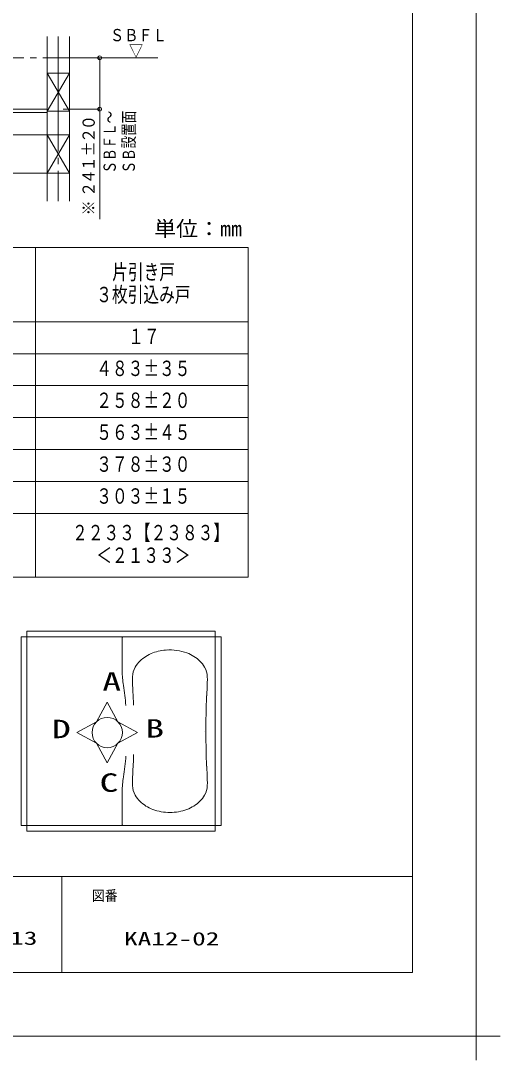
# Model space of a CAD drawing. Units: millimetres on the paper. Extents: x -305 to 305, y -152 to 152.
# Drawn here: x 47.6 to 122.7, y -152.2 to 10.6 of the extents above; entities that cross this region are included whole.
import ezdxf
from ezdxf.enums import TextEntityAlignment as Align

# ---------------------------------------------------------------- set-up
doc = ezdxf.new("R2010")
doc.units = ezdxf.units.MM
doc.linetypes.add('LONG_CHAIN', pattern=[21, 18, -1, 1, -1])
for name, color, linetype, lineweight in [('0-0_0', 7, 'Continuous', 9), ('0-1_VIEW0001', 7, 'Continuous', 9), ('0-3_1図面枠', 7, 'Continuous', 9), ('0-4_図面枠', 3, 'Continuous', 9), ('0-5_DEFPOINTS', 7, 'Continuous', 9)]:
    doc.layers.add(name, color=color, linetype=linetype, lineweight=lineweight)
doc.styles.add('ＭＳ ゴシック', font='')
doc.styles.get('ＭＳ ゴシック').set_extended_font_data('MS Gothic')

# ---------------------------------------------------------------- blocks, each defined once
blk = doc.blocks.new('_ORIGIN')
at = {"layer": '0-0_0'}
blk.add_line((0, 0), (-1, 0), dxfattribs=at)
blk.add_circle((0, 0), 0.5, dxfattribs=at)
blk = doc.blocks.new('グループ-6')
at = {"layer": '0-3_1図面枠'}
for p, q in [((4200, -2895), (4200, -3045)), ((4275, -2970), (4125, -2970))]:
    blk.add_line(p, q, dxfattribs=at)

msp = doc.modelspace()

# ---------------------------------------------------------------- linework, layer by layer
at = {"layer": '0-0_0'}
for p, q in [((-50.122, -24.925), (83.211, -24.925)), ((49.878, -24.925), (49.878, -76.591)), ((83.211, -24.925), (83.211, -76.591)), ((-50.122, -36.591), (83.211, -36.591)), ((-50.122, -41.591), (83.211, -41.591)), ((-0.122, -46.591), (83.211, -46.591)), ((-0.122, -51.591), (83.211, -51.591)), ((-0.122, -56.591), (83.211, -56.591)), ((16.545, -61.591), (83.211, -61.591)), ((-50.122, -66.591), (83.211, -66.591)), ((-50.122, -76.591), (83.211, -76.591)), ((47.604, -85.948), (47.604, -115.472)), ((48.526, -85.025), (78.051, -85.025)), ((78.973, -85.948), (78.973, -115.472)), ((61.12, -96.172), (59.438, -99.246)), ((62.801, -99.246), (61.12, -96.172)), ((59.438, -99.246), (56.365, -100.927)), ((65.874, -100.927), (62.801, -99.246)), ((56.365, -100.927), (59.438, -102.608)), ((62.801, -102.608), (65.874, -100.927)), ((59.438, -102.608), (61.12, -105.682)), ((61.119, -105.682), (62.801, -102.608)), ((53.983, -123.498), (53.983, -138.498))]:
    msp.add_line(p, q, dxfattribs=at)
at = {"layer": '0-0_0', "color": 134}
for p, q in [((78.973, -85.948), (47.604, -85.948)), ((63.473, -91.258), (63.473, -86.04)), ((78.051, -85.025), (78.051, -116.395)), ((63.473, -115.38), (63.473, -110.163))]:
    msp.add_line(p, q, dxfattribs=at)
at = {"layer": '0-0_0', "color": 2}
msp.add_line((47.604, -115.472), (78.973, -115.472), dxfattribs=at)
at = {"layer": '0-0_0'}
msp.add_lwpolyline([(48.526, -85.025), (48.526, -116.395), (78.051, -116.395)], dxfattribs=at)
msp.add_circle((61.119, -100.927), 2.377, dxfattribs=at)
at = {"layer": '0-0_0', "color": 134}
for centre, radius, start, end in [((63.602, -86.077), 0.129, 89.99999, 180), ((70.245, -93.823), 5.72, 110.20954, 134.4118), ((70.947, -95.728), 7.75, 92.85301, 110.20955), ((70.947, -95.728), 7.75, 69.79045, 94.14839), ((71.648, -93.823), 5.72, 45.5882, 69.79046), ((68.409, -92.314), 3.321, 150.75647, 178.00117), ((69.212, -92.769), 4.244, 134.41179, 150.4939), ((72.681, -92.769), 4.244, 29.5061, 45.5882), ((73.484, -92.314), 3.321, 1.99884, 29.24353), ((78.235, -91.258), 14.762, 180, 188.92998), ((83.531, -92.842), 18.453, 178.00117, 183.49228), ((58.362, -92.842), 18.453, 356.50772, 1.99884), ((18.079, -100.71), 46.132, 4.99798, 8.92998), ((-45.398, -100.71), 110.717, 2.12092, 3.49228), ((187.292, -100.71), 110.717, 176.50771, 177.1228), ((214.987, -100.71), 138.396, 177.71291, 180.13368), ((214.765, -100.71), 138.396, 180, 180.00313), ((214.987, -100.71), 138.396, 180.13368, 182.27844), ((18.079, -100.71), 46.132, 351.07002, 355.16375), ((-45.398, -100.71), 110.717, 356.50772, 358.1223), ((187.292, -100.71), 110.717, 182.84877, 183.49228), ((78.235, -110.163), 14.762, 171.07002, 180), ((83.531, -108.578), 18.453, 176.50771, 181.99884), ((58.362, -108.578), 18.453, 358.00117, 3.49228), ((68.409, -109.106), 3.321, 181.99883, 209.24353), ((73.484, -109.106), 3.321, 330.75647, 358.00116), ((69.212, -108.652), 4.244, 209.5061, 225.5882), ((70.245, -107.597), 5.72, 225.5882, 249.79046), ((71.648, -107.597), 5.72, 290.20954, 314.4118), ((72.681, -108.652), 4.244, 314.4118, 330.4939), ((70.947, -105.692), 7.75, 249.79046, 270.00001), ((70.947, -105.692), 7.75, 270, 290.20954), ((63.602, -115.343), 0.129, 180, 270.00001)]:
    msp.add_arc(centre, radius, start, end, dxfattribs=at)
at = {"layer": '0-1_VIEW0001'}
for p, q in [((51.692, 8.081), (51.692, -17.694)), ((55.192, 8.081), (55.192, -17.694)), ((59.945, -2.686), (59.945, 4.148)), ((51.692, -3.619), (55.192, 2.381)), ((51.692, 2.381), (55.192, 2.381)), ((55.192, -3.619), (51.692, 2.381)), ((51.692, -3.286), (15.404, -3.286)), ((51.692, -3.786), (15.404, -3.786)), ((51.692, -3.619), (55.192, -3.619)), ((-24.142, -7.286), (55.192, -7.286)), ((55.192, -13.286), (51.692, -7.286)), ((51.692, -13.286), (55.192, -7.286)), ((-24.142, -13.286), (55.192, -13.286))]:
    msp.add_line(p, q, dxfattribs=at)
at = {"layer": '0-1_VIEW0001', "linetype": 'LONG_CHAIN'}
for p, q in [((53.442, 8.081), (53.442, -17.694)), ((69.034, 4.748), (-41.624, 4.748))]:
    msp.add_line(p, q, dxfattribs=at)
at = {"layer": '0-1_VIEW0001'}
msp.add_lwpolyline([(54.232, -3.286), (59.945, -3.286), (59.945, -20.529)], dxfattribs=at)
at = {"layer": '0-4_図面枠'}
msp.add_line((-291.017, -123.498), (108.983, -123.498), dxfattribs=at)
msp.add_lwpolyline([(-291.017, -138.498), (108.983, -138.498), (108.983, 138.502), (-291.017, 138.502)], close=True, dxfattribs=at)
at = {"layer": '0-5_DEFPOINTS'}
for q in [(118.983, 148.502), (-301.017, -148.498)]:
    msp.add_line((118.983, -148.498), q, dxfattribs=at)

# ---------------------------------------------------------------- block references
at = {"layer": '0-1_VIEW0001', "xscale": 0.6, "yscale": 0.6}
for p, rotation in [((59.945, 4.748), 90), ((59.945, -3.286), 270)]:
    msp.add_blockref('_ORIGIN', p, dxfattribs=dict(at, rotation=rotation))
at = {"layer": '0-3_1図面枠', "xscale": 0.05, "yscale": 0.05}
msp.add_blockref('グループ-6', (-91.017, 0.002), dxfattribs=at)
msp.add_blockref('グループ-6', (-91.017, 0.002), dxfattribs=at)

# ---------------------------------------------------------------- texts
at = {"layer": '0-0_0', "color": 4, "style": 'ＭＳ ゴシック'}
for s, width, p in [('単位：㎜', 1.05, (68.475, -23.935)), ('片引き戸', 0.75, (61.908, -30.699)), ('３枚引込み戸', 0.75, (59.408, -34.242)), ('１７', 0.75, (64.408, -40.804)), ('４８３±３５', 0.75, (59.408, -45.804)), ('２５８±２０', 0.75, (59.408, -50.804)), ('５６３±４５', 0.75, (59.408, -55.804)), ('３７８±３０', 0.75, (59.408, -60.804)), ('３０３±１５', 0.75, (59.408, -65.804)), ('\u3000２２３３【２３８３】', 0.75, (53.158, -71.533)), ('＜２１３３＞', 0.75, (59.408, -75.075))]:
    msp.add_text(s, height=2.405, dxfattribs=dict(at, width=width)).set_placement(p, align=Align.BOTTOM_LEFT)
at = {"layer": '0-0_0', "style": 'ＭＳ ゴシック', "width": 1.5}
for s, p in [('A', (60.353, -95.238)), ('D', (52.455, -102.673)), ('B', (67.09, -102.584)), ('C', (59.921, -111.073))]:
    msp.add_text(s, height=2.886, dxfattribs=at).set_placement(p, align=Align.BOTTOM_LEFT)
at = {"layer": '0-1_VIEW0001', "style": 'ＭＳ ゴシック', "width": 0.85}
for s, p in [('ＳＢＦＬ', (61.547, 6.781)), ('▽', (64.524, 4.337))]:
    msp.add_text(s, height=1.921, dxfattribs=at).set_placement(p, align=Align.BOTTOM_LEFT)
at = {"layer": '0-1_VIEW0001', "style": 'ＭＳ ゴシック'}
for s, width, p in [('０', 0.9, (59.742, -6.571)), ('ＳＢＦＬ～', 0.75, (63.038, -13.365)), ('ＳＢ設置面', 0.75, (66.035, -13.365)), ('２', 0.9, (59.742, -8.559)), ('１±', 0.9, (59.742, -13.037)), ('４', 0.9, (59.742, -15.025)), ('２', 0.9, (59.742, -17.013)), ('※', 0.9, (59.742, -19.921))]:
    msp.add_text(s, height=1.921, rotation=90, dxfattribs=dict(at, width=width)).set_placement(p, align=Align.BOTTOM_LEFT)
at = {"layer": '0-3_1図面枠', "style": 'ＭＳ ゴシック'}
for s, height, width, p in [('図番', 1.628, 0.9, (58.732, -127.759)), ('2021/01/13', 2.092, 1.5, (28.822, -134.801)), ('KA12-02', 2.092, 1.5, (63.761, -134.899))]:
    msp.add_text(s, height=height, dxfattribs=dict(at, width=width)).set_placement(p, align=Align.BOTTOM_LEFT)

doc.saveas('drawing.dxf')
